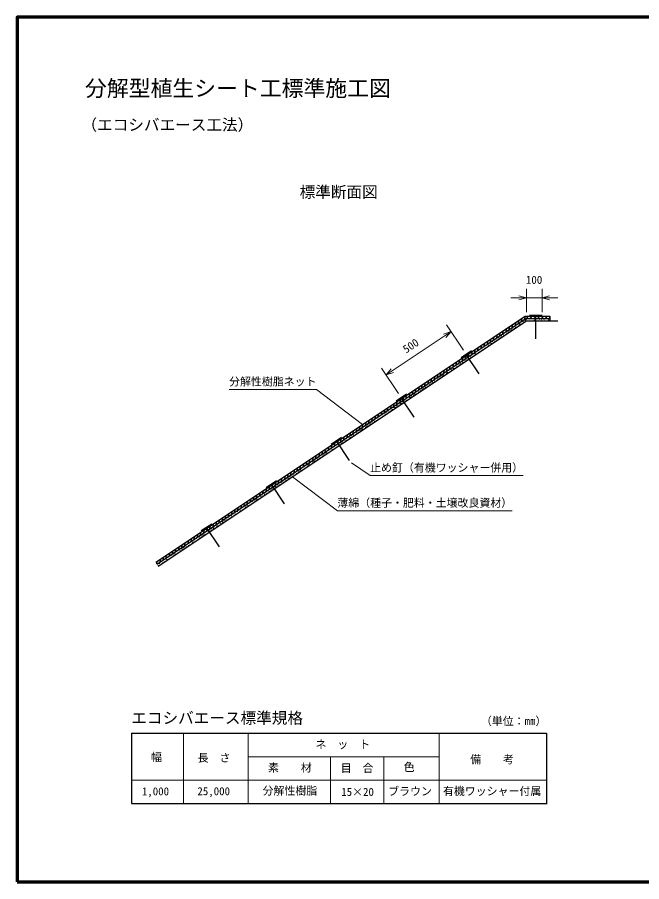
# Model space of a CAD drawing. Units: millimetres, scale not verified. Extents: x 200 to 8200, y 200 to 5825.
# Drawn here: x 200 to 4200, y 200 to 5740 of the extents above; entities that cross this region are included whole.
import ezdxf
from ezdxf.enums import TextEntityAlignment as Align

# ---------------------------------------------------------------- set-up
doc = ezdxf.new("R2010")
doc.units = ezdxf.units.MM
doc.header["$LTSCALE"] = 20
for name, color, linetype in [('C-MTR', 5, 'Continuous'), ('C-MTR-TXT', 5, 'Continuous'), ('C-TTL-TXT', 7, 'Continuous')]:
    doc.layers.add(name, color=color, linetype=linetype)
for name, color, linetype, lineweight in [('C-MTR-FRAM', 5, 'Continuous', 25), ('C-MTR-LINE', 5, 'Continuous', 13), ('C-STR', 7, 'Continuous', 25), ('C-STR-DIM', 1, 'Continuous', 13), ('C-STR-HTXT', 1, 'Continuous', 13), ('C-TTL', 2, 'Continuous', 70)]:
    doc.layers.add(name, color=color, linetype=linetype, lineweight=lineweight)
doc.styles.add('ＭＳ ゴシック', font='')
doc.styles.get('ＭＳ ゴシック').set_extended_font_data('MS Gothic')

msp = doc.modelspace()

# ---------------------------------------------------------------- linework, layer by layer
at = {"layer": 'C-MTR-FRAM'}
for p, q in [((931.01, 1151), (931.01, 701)), ((931.01, 1151), (3589.7, 1151)), ((3589.7, 1151), (3589.7, 698)), ((931.01, 701), (3589.7, 701))]:
    msp.add_line(p, q, dxfattribs=at)
at = {"layer": 'C-MTR-LINE'}
for p, q in [((1265.01, 1151), (1265.01, 851)), ((1678.4, 1151), (1678.4, 851)), ((2901.85, 1150), (2901.85, 850)), ((1265.01, 1001), (1265.01, 701)), ((1678.4, 1001), (1678.4, 701)), ((1678.4, 1001), (2901.85, 1001)), ((2207.09, 1001), (2207.09, 701)), ((2207.09, 1001), (2207.09, 851)), ((2547.17, 1001), (2547.17, 701)), ((2901.85, 997), (2901.85, 701)), ((931.01, 851), (3589.7, 851))]:
    msp.add_line(p, q, dxfattribs=at)
at = {"layer": 'C-STR'}
for p, q in [((1086.46, 2246.96), (3452.59, 3824.38)), ((3452.59, 3824.38), (3512.14, 3824.38)), ((3561.67, 3829.38), (3481.67, 3829.38)), ((3521.67, 3679.38), (3521.67, 3829.38)), ((3576.5, 3824.38), (3591.19, 3824.38)), ((1094.78, 2234.48), (3457.13, 3809.38)), ((1103.1, 2222), (3461.67, 3794.38)), ((3457.13, 3809.38), (3512.14, 3809.38)), ((3461.67, 3794.38), (3512.14, 3794.38)), ((3507.86, 3794.38), (3661.67, 3794.38)), ((3509.09, 3809.38), (3611.67, 3809.38)), ((3579.86, 3794.38), (3591.19, 3794.38)), ((3109.44, 3601.62), (3042.88, 3557.25)), ((3159.36, 3454.63), (3076.16, 3579.44)), ((2693.41, 3324.28), (2626.85, 3279.9)), ((2743.34, 3177.28), (2660.13, 3302.09)), ((2277.39, 3046.93), (2210.82, 3002.55)), ((2327.31, 2899.93), (2244.11, 3024.74)), ((1861.36, 2769.58), (1794.8, 2725.2)), ((1911.29, 2622.58), (1828.08, 2747.39)), ((1445.34, 2492.23), (1378.77, 2447.85)), ((1495.26, 2345.23), (1412.06, 2470.04))]:
    msp.add_line(p, q, dxfattribs=at)
at = {"layer": 'C-STR', "color": 1}
for p, q in [((3450.75, 3823.16), (3448.6, 3803.69)), ((3472.44, 3824.38), (3459.86, 3809.38)), ((3496.44, 3824.38), (3483.86, 3809.38)), ((3521.67, 3824.38), (3509.09, 3809.38)), ((3545.67, 3824.38), (3533.09, 3809.38)), ((3569.67, 3824.38), (3557.09, 3809.38)), ((3593.67, 3824.38), (3581.09, 3809.38)), ((3370.88, 3769.91), (3368.72, 3750.44)), ((3390.85, 3783.22), (3388.69, 3763.76)), ((3410.81, 3796.53), (3408.66, 3777.07)), ((3430.78, 3809.84), (3428.63, 3790.38)), ((3611.67, 3817.23), (3605.09, 3809.38)), ((3291, 3716.65), (3288.85, 3697.19)), ((3310.97, 3729.97), (3308.82, 3710.51)), ((3330.94, 3743.28), (3328.79, 3723.82)), ((3350.91, 3756.59), (3348.75, 3737.13)), ((3211.12, 3663.4), (3208.97, 3643.94)), ((3231.09, 3676.72), (3228.94, 3657.25)), ((3251.06, 3690.03), (3248.91, 3670.57)), ((3271.03, 3703.34), (3268.88, 3683.88)), ((3131.25, 3610.15), (3129.09, 3590.69)), ((3151.21, 3623.47), (3149.06, 3604)), ((3171.18, 3636.78), (3169.03, 3617.32)), ((3191.15, 3650.09), (3189, 3630.63)), ((3051.37, 3556.9), (3049.22, 3537.44)), ((3071.34, 3570.21), (3069.19, 3550.75)), ((3091.31, 3583.53), (3089.15, 3564.06)), ((3111.28, 3596.84), (3109.12, 3577.38)), ((2951.52, 3490.34), (2949.37, 3470.88)), ((2971.49, 3503.65), (2969.34, 3484.19)), ((2991.46, 3516.96), (2989.31, 3497.5)), ((3011.43, 3530.28), (3009.28, 3510.81)), ((3031.4, 3543.59), (3029.25, 3524.13)), ((2871.65, 3437.09), (2869.49, 3417.62)), ((2891.61, 3450.4), (2889.46, 3430.94)), ((2911.58, 3463.71), (2909.43, 3444.25)), ((2931.55, 3477.02), (2929.4, 3457.56)), ((2791.77, 3383.84), (2789.62, 3364.37)), ((2811.74, 3397.15), (2809.59, 3377.69)), ((2831.71, 3410.46), (2829.55, 3391)), ((2851.68, 3423.77), (2849.52, 3404.31)), ((2711.89, 3330.58), (2709.74, 3311.12)), ((2731.86, 3343.9), (2729.71, 3324.43)), ((2751.83, 3357.21), (2749.68, 3337.75)), ((2771.8, 3370.52), (2769.65, 3351.06)), ((2632.01, 3277.33), (2629.86, 3257.87)), ((2651.98, 3290.65), (2649.83, 3271.18)), ((2671.95, 3303.96), (2669.8, 3284.5)), ((2691.92, 3317.27), (2689.77, 3297.81)), ((2552.14, 3224.08), (2549.99, 3204.62)), ((2572.11, 3237.39), (2569.95, 3217.93)), ((2592.08, 3250.71), (2589.92, 3231.25)), ((2612.05, 3264.02), (2609.89, 3244.56)), ((2472.26, 3170.83), (2470.11, 3151.37)), ((2492.23, 3184.14), (2490.08, 3164.68)), ((2512.2, 3197.46), (2510.05, 3177.99)), ((2532.17, 3210.77), (2530.02, 3191.31)), ((2372.41, 3104.27), (2370.26, 3084.8)), ((2392.38, 3117.58), (2390.23, 3098.12)), ((2412.35, 3130.89), (2410.2, 3111.43)), ((2432.32, 3144.21), (2430.17, 3124.74)), ((2452.29, 3157.52), (2450.14, 3138.06)), ((2292.54, 3051.02), (2290.39, 3031.55)), ((2312.51, 3064.33), (2310.35, 3044.87)), ((2332.48, 3077.64), (2330.32, 3058.18)), ((2352.45, 3090.95), (2350.29, 3071.49)), ((2212.66, 2997.76), (2210.51, 2978.3)), ((2232.63, 3011.08), (2230.48, 2991.62)), ((2252.6, 3024.39), (2250.45, 3004.93)), ((2272.57, 3037.7), (2270.42, 3018.24)), ((2132.78, 2944.51), (2130.63, 2925.05)), ((2152.75, 2957.83), (2150.6, 2938.36)), ((2172.72, 2971.14), (2170.57, 2951.68)), ((2192.69, 2984.45), (2190.54, 2964.99)), ((2052.91, 2891.26), (2050.76, 2871.8)), ((2072.88, 2904.58), (2070.72, 2885.11)), ((2092.85, 2917.89), (2090.69, 2898.43)), ((2112.81, 2931.2), (2110.66, 2911.74)), ((1973.03, 2838.01), (1970.88, 2818.55)), ((1993, 2851.32), (1990.85, 2831.86)), ((2012.97, 2864.64), (2010.82, 2845.17)), ((2032.94, 2877.95), (2030.79, 2858.49)), ((1873.18, 2771.45), (1871.03, 2751.98)), ((1893.15, 2784.76), (1891, 2765.3)), ((1913.12, 2798.07), (1910.97, 2778.61)), ((1933.09, 2811.39), (1930.94, 2791.92)), ((1953.06, 2824.7), (1950.91, 2805.24)), ((1793.31, 2718.2), (1791.16, 2698.73)), ((1813.28, 2731.51), (1811.12, 2712.05)), ((1833.25, 2744.82), (1831.09, 2725.36)), ((1853.21, 2758.13), (1851.06, 2738.67)), ((1713.43, 2664.95), (1711.28, 2645.48)), ((1733.4, 2678.26), (1731.25, 2658.8)), ((1753.37, 2691.57), (1751.22, 2672.11)), ((1773.34, 2704.88), (1771.19, 2685.42)), ((1633.55, 2611.69), (1631.4, 2592.23)), ((1653.52, 2625.01), (1651.37, 2605.54)), ((1673.49, 2638.32), (1671.34, 2618.86)), ((1693.46, 2651.63), (1691.31, 2632.17)), ((1553.68, 2558.44), (1551.52, 2538.98)), ((1573.65, 2571.76), (1571.49, 2552.29)), ((1593.62, 2585.07), (1591.46, 2565.61)), ((1613.58, 2598.38), (1611.43, 2578.92)), ((1473.8, 2505.19), (1471.65, 2485.73)), ((1493.77, 2518.5), (1491.62, 2499.04)), ((1513.74, 2531.82), (1511.59, 2512.35)), ((1533.71, 2545.13), (1531.56, 2525.67)), ((1373.95, 2438.63), (1371.8, 2419.17)), ((1393.92, 2451.94), (1391.77, 2432.48)), ((1413.89, 2465.25), (1411.74, 2445.79)), ((1433.86, 2478.57), (1431.71, 2459.1)), ((1453.83, 2491.88), (1451.68, 2472.42)), ((1294.08, 2385.38), (1291.92, 2365.91)), ((1314.05, 2398.69), (1311.89, 2379.23)), ((1334.02, 2412), (1331.86, 2392.54)), ((1353.98, 2425.32), (1351.83, 2405.85)), ((1214.2, 2332.13), (1212.05, 2312.66)), ((1234.17, 2345.44), (1232.02, 2325.98)), ((1254.14, 2358.75), (1251.99, 2339.29)), ((1274.11, 2372.06), (1271.96, 2352.6)), ((1134.32, 2278.87), (1132.17, 2259.41)), ((1154.29, 2292.19), (1152.14, 2272.72)), ((1174.26, 2305.5), (1172.11, 2286.04)), ((1194.23, 2318.81), (1192.08, 2299.35)), ((1094.38, 2252.25), (1092.76, 2237.51)), ((1114.35, 2265.56), (1112.2, 2246.1))]:
    msp.add_line(p, q, dxfattribs=at)
at = {"layer": 'C-STR'}
msp.add_lwpolyline([(3504.5, 3824.38), (3611.67, 3824.38), (3611.67, 3794.38)], dxfattribs=at)
for centre in [(3407.95, 3771.29), (3414.23, 3778.6), (3417.41, 3768.19), (3418.27, 3774.26), (3426.39, 3775.55), (3430.69, 3786.45), (3436.97, 3793.76), (3440.15, 3783.35), (3441.01, 3789.42), (3449.13, 3790.71), (3453.12, 3795.83), (3456.75, 3802.32), (3463.78, 3798.28), (3473.4, 3804.97), (3483.64, 3801.71), (3500.73, 3804.97), (3504.64, 3798.68), (3516.28, 3799.66), (3537.01, 3798.28), (3546.63, 3804.97), (3556.87, 3801.71), (3573.96, 3804.97), (3577.87, 3798.68), (3597.96, 3804.97), (3601.87, 3798.68), (3608.76, 3799.66), (3325.3, 3716.19), (3331.58, 3723.5), (3334.76, 3713.09), (3335.63, 3719.16), (3343.75, 3720.45), (3348.04, 3731.35), (3353.68, 3728.85), (3354.32, 3738.66), (3364.33, 3733.79), (3368.22, 3738.19), (3370.78, 3746.51), (3377.06, 3753.82), (3381.71, 3743.79), (3385.64, 3750.04), (3385.79, 3757.46), (3394.67, 3753.03), (3396.21, 3760.76), (3403.65, 3760.39), (3242.65, 3661.1), (3248.93, 3668.41), (3252.11, 3657.99), (3252.98, 3664.06), (3261.1, 3665.35), (3265.39, 3676.25), (3271.67, 3683.57), (3280.57, 3677.3), (3280.72, 3684.72), (3288.13, 3691.41), (3294.41, 3698.73), (3299.06, 3688.69), (3302.99, 3694.94), (3303.14, 3702.36), (3312.02, 3697.93), (3313.56, 3705.66), (3321.01, 3705.29), (3151.85, 3603.69), (3160.59, 3607.32), (3169.46, 3602.89), (3171, 3610.63), (3178.45, 3610.25), (3182.74, 3621.16), (3189.02, 3628.47), (3192.2, 3618.05), (3193.07, 3624.12), (3201.19, 3625.41), (3205.48, 3636.32), (3211.76, 3643.63), (3216.41, 3633.59), (3220.34, 3639.84), (3220.49, 3647.26), (3229.37, 3642.83), (3230.91, 3650.56), (3238.36, 3650.19), (3069.21, 3548.59), (3081.37, 3545.54), (3085.67, 3556.44), (3091.95, 3563.75), (3096.6, 3553.71), (3100.53, 3559.97), (3100.68, 3567.38), (3109.56, 3562.95), (3111.1, 3570.69), (3118.54, 3570.32), (3122.84, 3581.22), (3129.11, 3588.53), (3132.3, 3578.11), (3133.16, 3584.19), (3141.28, 3585.48), (3145.58, 3596.38), (3152.32, 3593.31), (3156.5, 3593.65), (3160.44, 3599.9), (2991.28, 3490.81), (2998.73, 3490.44), (3003.02, 3501.34), (3009.3, 3508.65), (3012.48, 3498.24), (3013.35, 3504.31), (3021.47, 3505.6), (3025.76, 3516.5), (3032.04, 3523.81), (3032.5, 3513.44), (3036.69, 3513.78), (3040.62, 3520.03), (3040.77, 3527.45), (3049.65, 3523.02), (3051.19, 3530.75), (3058.63, 3530.38), (3062.93, 3541.28), (3072.39, 3538.18), (3073.26, 3544.25), (2905.94, 3436.62), (2912.22, 3443.94), (2920.81, 3440.15), (2920.95, 3447.57), (2929.83, 3443.14), (2931.37, 3450.87), (2938.82, 3450.5), (2943.11, 3461.4), (2949.39, 3468.71), (2952.57, 3458.3), (2953.44, 3464.37), (2961.56, 3465.66), (2965.85, 3476.56), (2972.13, 3483.87), (2976.78, 3473.84), (2980.71, 3480.09), (2980.86, 3487.51), (2989.74, 3483.08), (2823.3, 3381.53), (2829.58, 3388.84), (2833.63, 3384.49), (2841.74, 3385.78), (2846.04, 3396.69), (2852.32, 3404), (2856.96, 3393.96), (2860.9, 3400.21), (2861.05, 3407.63), (2869.93, 3403.2), (2871.46, 3410.93), (2878.91, 3410.56), (2883.2, 3421.46), (2889.48, 3428.78), (2892.67, 3418.36), (2893.53, 3424.43), (2901.65, 3425.72), (2912.69, 3433.56), (2916.87, 3433.9), (2732.5, 3324.12), (2741.23, 3327.75), (2751.65, 3331.06), (2759.1, 3330.69), (2763.39, 3341.59), (2769.67, 3348.9), (2772.85, 3338.48), (2777.09, 3340.71), (2781.17, 3354.38), (2781.84, 3345.85), (2790.05, 3349.95), (2791.59, 3357.68), (2797.06, 3354.02), (2800.99, 3360.27), (2801.14, 3367.69), (2810.02, 3363.26), (2811.56, 3371), (2819, 3370.62), (2832.76, 3378.42), (2649.85, 3269.02), (2666.31, 3276.87), (2672.59, 3284.18), (2677.24, 3274.15), (2681.17, 3280.4), (2681.32, 3287.82), (2690.2, 3283.39), (2691.74, 3291.12), (2699.19, 3290.75), (2703.48, 3301.65), (2709.76, 3308.96), (2712.94, 3298.55), (2713.81, 3304.62), (2721.93, 3305.91), (2726.22, 3316.81), (2737.15, 3314.08), (2741.08, 3320.33), (2750.11, 3323.32), (2569.98, 3215.77), (2586.44, 3223.62), (2592.72, 3230.93), (2597.36, 3220.89), (2601.3, 3227.15), (2601.45, 3234.56), (2610.33, 3230.14), (2611.86, 3237.87), (2617.33, 3234.21), (2619.31, 3237.5), (2621.27, 3240.46), (2621.42, 3247.88), (2630.29, 3243.45), (2631.83, 3251.18), (2639.28, 3250.81), (2643.57, 3261.71), (2653.03, 3258.61), (2653.9, 3264.68), (2662.02, 3265.97), (2492.05, 3157.99), (2499.5, 3157.62), (2503.79, 3168.52), (2510.07, 3175.83), (2513.25, 3165.42), (2514.12, 3171.49), (2522.24, 3172.78), (2526.53, 3183.68), (2532.81, 3190.99), (2537.46, 3180.96), (2541.39, 3187.21), (2541.54, 3194.63), (2550.42, 3190.2), (2551.96, 3197.93), (2559.4, 3197.56), (2563.7, 3208.46), (2573.16, 3205.36), (2574.03, 3211.43), (2582.14, 3212.72), (2412.17, 3104.74), (2419.62, 3104.37), (2423.91, 3115.27), (2430.19, 3122.58), (2433.37, 3112.17), (2434.24, 3118.24), (2442.36, 3119.53), (2446.65, 3130.43), (2452.93, 3137.74), (2457.58, 3127.7), (2461.51, 3133.96), (2461.66, 3141.38), (2470.54, 3136.95), (2472.08, 3144.68), (2477.55, 3141.02), (2481.48, 3147.27), (2481.63, 3154.69), (2490.51, 3150.26), (2321.88, 3048.19), (2337.76, 3047.83), (2341.7, 3054.08), (2341.85, 3061.5), (2350.73, 3057.07), (2352.26, 3064.8), (2359.71, 3064.43), (2364.01, 3075.33), (2370.28, 3082.64), (2373.47, 3072.23), (2374.33, 3078.3), (2382.45, 3079.59), (2386.74, 3090.49), (2393.02, 3097.8), (2397.67, 3087.77), (2401.61, 3094.02), (2401.76, 3101.44), (2410.63, 3097.01), (2246.96, 2997.3), (2253.24, 3004.61), (2257.89, 2994.58), (2261.82, 3000.83), (2261.97, 3008.25), (2270.85, 3003.82), (2272.39, 3011.55), (2279.83, 3011.18), (2284.13, 3022.08), (2290.41, 3029.39), (2293.59, 3018.98), (2294.46, 3025.05), (2302.57, 3026.34), (2306.87, 3037.24), (2313.15, 3044.55), (2317.8, 3034.52), (2321.73, 3040.77), (2330.76, 3043.76), (2150.62, 2936.2), (2167.08, 2944.05), (2173.36, 2951.36), (2178.01, 2941.33), (2181.94, 2947.58), (2182.09, 2955), (2190.97, 2950.57), (2197.98, 2954.64), (2201.91, 2960.89), (2202.06, 2968.31), (2210.94, 2963.88), (2212.48, 2971.61), (2219.93, 2971.24), (2224.22, 2982.14), (2230.5, 2989.45), (2233.68, 2979.04), (2234.55, 2985.11), (2242.67, 2986.4), (2084.44, 2888.95), (2090.72, 2896.26), (2093.9, 2885.85), (2094.76, 2891.92), (2102.88, 2893.21), (2107.18, 2904.11), (2113.46, 2911.42), (2118.1, 2901.39), (2122.04, 2907.64), (2122.19, 2915.06), (2131.06, 2910.63), (2132.6, 2918.36), (2140.05, 2917.99), (2144.34, 2928.89), (2153.8, 2925.79), (2154.67, 2931.86), (2162.79, 2933.15), (1992.82, 2825.17), (2004.56, 2835.7), (2010.84, 2843.01), (2014.02, 2832.6), (2014.89, 2838.67), (2023.01, 2839.96), (2027.3, 2850.86), (2033.58, 2858.17), (2038.23, 2848.14), (2042.16, 2854.39), (2042.31, 2861.81), (2051.19, 2857.38), (2058.2, 2861.45), (2062.13, 2867.7), (2062.28, 2875.12), (2071.16, 2870.69), (2072.7, 2878.42), (2080.14, 2878.05), (1922.34, 2774.51), (1922.49, 2781.93), (1931.37, 2777.5), (1932.91, 2785.23), (1940.36, 2784.86), (1944.65, 2795.76), (1950.93, 2803.08), (1954.11, 2792.66), (1954.98, 2798.73), (1963.1, 2800.02), (1967.39, 2810.92), (1973.67, 2818.24), (1978.32, 2808.2), (1982.25, 2814.45), (1982.4, 2821.87), (1991.28, 2817.44), (2000.27, 2824.8), (1827.61, 2717.73), (1833.89, 2725.05), (1838.53, 2715.01), (1842.47, 2721.26), (1842.62, 2728.68), (1851.49, 2724.25), (1853.03, 2731.98), (1860.48, 2731.61), (1864.77, 2742.51), (1871.05, 2749.82), (1874.23, 2739.41), (1875.1, 2745.48), (1883.22, 2746.77), (1887.51, 2757.67), (1893.79, 2764.98), (1898.44, 2754.95), (1902.37, 2761.2), (1902.52, 2768.62), (1911.4, 2764.19), (1918.41, 2768.26), (1747.73, 2664.48), (1754.01, 2671.79), (1758.66, 2661.76), (1762.59, 2668.01), (1762.74, 2675.43), (1771.62, 2671), (1778.63, 2675.07), (1782.56, 2681.32), (1782.71, 2688.74), (1791.59, 2684.31), (1793.13, 2692.04), (1800.57, 2691.67), (1804.87, 2702.57), (1811.15, 2709.89), (1814.33, 2699.47), (1815.2, 2705.54), (1823.31, 2706.83), (1665.08, 2609.39), (1671.36, 2616.7), (1674.54, 2606.28), (1675.41, 2612.35), (1683.53, 2613.64), (1687.82, 2624.55), (1694.1, 2631.86), (1698.75, 2621.82), (1702.68, 2628.07), (1702.83, 2635.49), (1711.71, 2631.06), (1713.25, 2638.79), (1720.7, 2638.42), (1724.99, 2649.32), (1731.27, 2656.63), (1734.45, 2646.22), (1735.32, 2652.29), (1743.44, 2653.58), (1585.21, 2556.13), (1591.48, 2563.45), (1594.67, 2553.03), (1595.53, 2559.1), (1603.65, 2560.39), (1607.95, 2571.29), (1614.22, 2578.61), (1618.87, 2568.57), (1622.81, 2574.82), (1622.96, 2582.24), (1631.83, 2577.81), (1638.84, 2581.88), (1642.77, 2588.13), (1642.92, 2595.55), (1651.8, 2591.12), (1653.34, 2598.85), (1660.79, 2598.48), (1502.99, 2494.94), (1503.14, 2502.36), (1512.02, 2497.93), (1513.56, 2505.66), (1521, 2505.29), (1525.3, 2516.2), (1531.58, 2523.51), (1534.76, 2513.09), (1535.63, 2519.16), (1543.74, 2520.45), (1548.04, 2531.36), (1554.32, 2538.67), (1558.97, 2528.63), (1562.9, 2534.88), (1563.05, 2542.3), (1571.93, 2537.87), (1573.47, 2545.6), (1580.91, 2545.23), (1408.25, 2438.17), (1414.53, 2445.48), (1423.11, 2441.69), (1423.26, 2449.11), (1432.14, 2444.68), (1433.68, 2452.41), (1441.13, 2452.04), (1445.42, 2462.94), (1451.7, 2470.26), (1454.88, 2459.84), (1455.75, 2465.91), (1463.87, 2467.2), (1468.16, 2478.1), (1474.44, 2485.42), (1479.09, 2475.38), (1483.02, 2481.63), (1483.17, 2489.05), (1499.06, 2488.69), (1325.61, 2383.07), (1331.88, 2390.38), (1335.93, 2386.04), (1344.05, 2387.33), (1348.35, 2398.23), (1359.27, 2395.5), (1363.21, 2401.75), (1363.36, 2409.17), (1372.23, 2404.74), (1373.77, 2412.48), (1381.22, 2412.1), (1385.51, 2423.01), (1391.79, 2430.32), (1394.97, 2419.9), (1395.84, 2425.97), (1403.96, 2427.26), (1419.18, 2435.44), (1243.54, 2329.3), (1253.96, 2332.6), (1261.4, 2332.23), (1265.7, 2343.13), (1271.98, 2350.44), (1275.16, 2340.03), (1276.03, 2346.1), (1284.14, 2347.39), (1288.44, 2358.29), (1294.72, 2365.6), (1299.37, 2355.56), (1303.3, 2361.81), (1303.45, 2369.23), (1312.33, 2364.8), (1313.87, 2372.54), (1321.31, 2372.17), (1335.07, 2379.96), (1168.62, 2278.41), (1174.9, 2285.72), (1179.55, 2275.69), (1183.48, 2281.94), (1183.63, 2289.36), (1192.51, 2284.93), (1194.05, 2292.66), (1201.5, 2292.29), (1205.79, 2303.19), (1212.07, 2310.5), (1215.25, 2300.09), (1216.12, 2306.16), (1224.24, 2307.45), (1239.46, 2315.62), (1243.39, 2321.88), (1252.42, 2324.87), (1104.42, 2227.57), (1108.71, 2238.47), (1119.64, 2235.75), (1123.58, 2242), (1123.72, 2249.42), (1132.6, 2244.99), (1134.14, 2252.72), (1141.59, 2252.35), (1145.88, 2263.25), (1152.16, 2270.56), (1155.34, 2260.15), (1156.21, 2266.22), (1164.33, 2267.51)]:
    msp.add_circle(centre, 0.3, dxfattribs=at)
at = {"layer": 'C-STR-DIM'}
for p, q in [((3461.67, 3850.08), (3461.67, 3999.56)), ((3561.67, 3850.08), (3561.67, 3999.56)), ((3361.67, 3941.85), (3661.67, 3941.85)), ((3461.67, 3941.85), (3413.38, 3954.79)), ((3461.67, 3941.85), (3413.38, 3928.91)), ((3561.67, 3941.85), (3609.97, 3954.79)), ((3561.67, 3941.85), (3609.97, 3928.91)), ((3058.18, 3606.41), (2950.01, 3768.66)), ((2562.56, 3448.44), (2978.59, 3725.79)), ((2978.59, 3725.79), (2931.23, 3709.77)), ((2978.59, 3725.79), (2945.58, 3688.23)), ((2642.15, 3329.06), (2533.98, 3491.31)), ((2562.56, 3448.44), (2595.57, 3486)), ((2562.56, 3448.44), (2609.93, 3464.46))]:
    msp.add_line(p, q, dxfattribs=at)
at = {"layer": 'C-STR-HTXT'}
for p, q in [((1556.74, 3354.06), (2116.74, 3354.06)), ((2116.74, 3354.06), (2412.35, 3130.89)), ((2340.31, 2884.93), (2460.31, 2802.43)), ((1961.98, 2794.59), (2250.4, 2576.85)), ((2460.31, 2802.43), (3440.31, 2802.43)), ((2250.4, 2576.85), (3370.4, 2576.85))]:
    msp.add_line(p, q, dxfattribs=at)
at = {"layer": 'C-TTL'}
msp.add_lwpolyline([(200, 200), (8200, 200), (8200, 5740), (200, 5740)], close=True, dxfattribs=at)

# ---------------------------------------------------------------- texts
at = {"layer": 'C-MTR', "style": 'ＭＳ ゴシック'}
msp.add_text('エコシバエース標準規格', height=73.31, dxfattribs=at).set_placement((930.2, 1191), align=Align.BOTTOM_LEFT)
at = {"layer": 'C-MTR-TXT', "style": 'ＭＳ ゴシック'}
for s, p in [('（単位：㎜）', (3169.7, 1188)), ('ネ\u3000ッ\u3000ト', (2110.42, 1038.91)), ('幅', (1056.88, 958)), ('長\u3000さ', (1355.27, 953)), ('目\u3000合', (2271.78, 887)), ('\u3000\u3000色', (2535.3, 893.14)), ('1,000', (997.77, 738.2)), ('25,000', (1353.43, 738.92)), ('15×20', (2275.03, 734.62)), ('ブラウン', (2575.88, 738))]:
    msp.add_text(s, height=51.32, dxfattribs=at).set_placement(p, align=Align.BOTTOM_LEFT)
for s, p in [('備\u3000\u3000考', (3241.51, 943)), ('素\u3000\u3000材', (1946.3, 890)), ('分解性樹脂', (1946.3, 742.28)), ('有機ワッシャー付属', (3241.51, 739))]:
    msp.add_text(s, height=51.32, dxfattribs=at).set_placement(p, align=Align.BOTTOM_CENTER)
at = {"layer": 'C-STR-DIM', "color": 7, "style": 'ＭＳ ゴシック'}
msp.add_text('100', height=51.32, dxfattribs=at).set_placement((3458.18, 4016.38), align=Align.BOTTOM_LEFT)
msp.add_text('500', height=51.32, rotation=33.69, dxfattribs=at).set_placement((2699.52, 3571.55), align=Align.BOTTOM_LEFT)
at = {"layer": 'C-STR-HTXT', "color": 7, "style": 'ＭＳ ゴシック'}
for s, p in [('分解性樹脂ネット', (1556.74, 3364.06)), ('止め釘（有機ワッシャー併用）', (2460.31, 2812.43)), ('薄綿（種子・肥料・土壌改良資材）', (2250.4, 2586.85))]:
    msp.add_text(s, height=51.32, dxfattribs=at).set_placement(p, align=Align.BOTTOM_LEFT)
at = {"layer": 'C-TTL-TXT', "color": 3, "style": 'ＭＳ ゴシック'}
for s, height, p in [('分解型植生シート工標準施工図', 102.6, (633.6, 5203)), ('（エコシバエース工法）', 73.31, (611.23, 4992.28))]:
    msp.add_text(s, height=height, dxfattribs=at).set_placement(p, align=Align.BOTTOM_LEFT)
at = {"layer": 'C-TTL-TXT', "style": 'ＭＳ ゴシック'}
msp.add_text('標準断面図', height=73.31, dxfattribs=at).set_placement((2008.98, 4561.74), align=Align.BOTTOM_LEFT)

doc.saveas('drawing.dxf')
